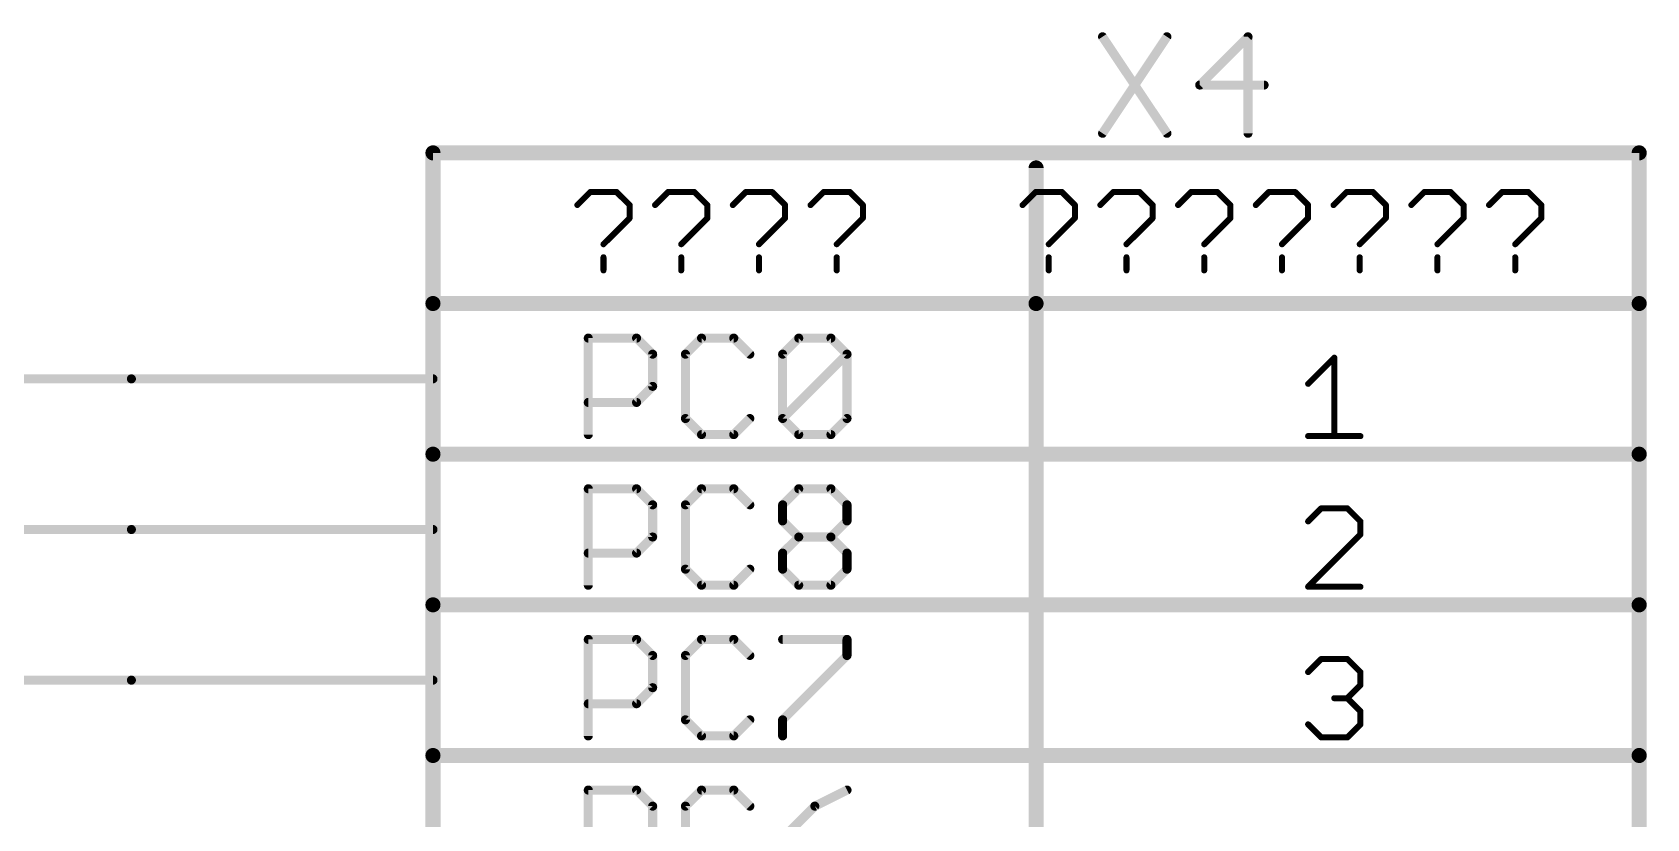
# Model space of a CAD drawing. Extents: x -173 to 61, y -47 to 113.
# Drawn here: x 33.89 to 61.09, y 45.92 to 59.18 of the extents above; entities that cross this region are included whole.
import ezdxf

# ---------------------------------------------------------------- set-up
doc = ezdxf.new("R2010")
doc.units = 0
for name, color, linetype in [('91', 94, 'CONTINUOUS'), ('94', 14, 'CONTINUOUS'), ('95', 251, 'CONTINUOUS')]:
    doc.layers.add(name, color=color, linetype=linetype)

msp = doc.modelspace()

# ---------------------------------------------------------------- linework, layer by layer
at = {"layer": '91', "const_width": 0.1524}
for points in [[(27.94, 53.34), (35.56, 53.34)], [(27.94, 50.8), (35.56, 50.8)], [(27.94, 48.26), (35.56, 48.26)]]:
    msp.add_lwpolyline(points, dxfattribs=at)
at = {"layer": '91', "const_width": 0.0762}
for points in [[(35.56, 53.3019, 1), (35.56, 53.3781)], [(35.56, 50.7619, 1), (35.56, 50.8381)], [(35.56, 48.2219, 1), (35.56, 48.2981)]]:
    msp.add_lwpolyline(points, format="xyb", dxfattribs=at)
at = {"layer": '94'}
for points, const_width in [([(60.96, 57.15), (40.64, 57.15)], 0.254), ([(40.64, 57.15), (40.64, 54.61)], 0.254), ([(60.96, 54.61), (60.96, 57.15)], 0.254), ([(50.8, 54.61), (50.8, 56.896)], 0.254), ([(40.64, 54.61), (40.64, 52.07)], 0.254), ([(50.8, 54.61), (40.64, 54.61)], 0.254), ([(50.8, -46.99), (50.8, 54.61)], 0.254), ([(50.8, 54.61), (60.96, 54.61)], 0.254), ([(60.96, 54.61), (60.96, 52.07)], 0.254), ([(35.56, 53.34), (40.64, 53.34)], 0.1524), ([(40.64, 52.07), (40.64, 49.53)], 0.254), ([(40.64, 52.07), (60.96, 52.07)], 0.254), ([(60.96, 52.07), (60.96, 49.53)], 0.254), ([(35.56, 50.8), (40.64, 50.8)], 0.1524), ([(40.64, 49.53), (40.64, 46.99)], 0.254), ([(40.64, 49.53), (60.96, 49.53)], 0.254), ([(60.96, 49.53), (60.96, 46.99)], 0.254), ([(35.56, 48.26), (40.64, 48.26)], 0.1524), ([(40.64, 46.99), (40.64, 44.45)], 0.254), ([(40.64, 46.99), (60.96, 46.99)], 0.254), ([(60.96, 46.99), (60.96, 44.45)], 0.254)]:
    msp.add_lwpolyline(points, dxfattribs=dict(at, const_width=const_width))
for points, const_width in [([(40.64, 57.2135, 1), (40.64, 57.0865)], 0.127), ([(40.7035, 57.15, 1), (40.5765, 57.15)], 0.127), ([(61.0235, 57.15, 1), (60.8965, 57.15)], 0.127), ([(60.96, 57.0865, 1), (60.96, 57.2135)], 0.127), ([(50.8635, 56.896, 1), (50.7365, 56.896)], 0.127), ([(40.7035, 54.61, 1), (40.5765, 54.61)], 0.127), ([(40.64, 54.6735, 1), (40.64, 54.5465)], 0.127), ([(40.5765, 54.61, 1), (40.7035, 54.61)], 0.127), ([(50.8635, 54.61, 1), (50.7365, 54.61)], 0.127), ([(50.8, 54.6735, 1), (50.8, 54.5465)], 0.127), ([(50.7365, 54.61, 1), (50.8635, 54.61)], 0.127), ([(50.8, 54.5465, 1), (50.8, 54.6735)], 0.127), ([(61.0235, 54.61, 1), (60.8965, 54.61)], 0.127), ([(60.8965, 54.61, 1), (61.0235, 54.61)], 0.127), ([(60.96, 54.5465, 1), (60.96, 54.6735)], 0.127), ([(35.56, 53.3781, 1), (35.56, 53.3019)], 0.0762), ([(40.64, 53.3019, 1), (40.64, 53.3781)], 0.0762), ([(40.7035, 52.07, 1), (40.5765, 52.07)], 0.127), ([(40.64, 52.1335, 1), (40.64, 52.0065)], 0.127), ([(40.5765, 52.07, 1), (40.7035, 52.07)], 0.127), ([(61.0235, 52.07, 1), (60.8965, 52.07)], 0.127), ([(60.8965, 52.07, 1), (61.0235, 52.07)], 0.127), ([(60.96, 52.0065, 1), (60.96, 52.1335)], 0.127), ([(35.56, 50.8381, 1), (35.56, 50.7619)], 0.0762), ([(40.64, 50.7619, 1), (40.64, 50.8381)], 0.0762), ([(40.7035, 49.53, 1), (40.5765, 49.53)], 0.127), ([(40.64, 49.5935, 1), (40.64, 49.4665)], 0.127), ([(40.5765, 49.53, 1), (40.7035, 49.53)], 0.127), ([(61.0235, 49.53, 1), (60.8965, 49.53)], 0.127), ([(60.8965, 49.53, 1), (61.0235, 49.53)], 0.127), ([(60.96, 49.4665, 1), (60.96, 49.5935)], 0.127), ([(35.56, 48.2981, 1), (35.56, 48.2219)], 0.0762), ([(40.64, 48.2219, 1), (40.64, 48.2981)], 0.0762), ([(40.7035, 46.99, 1), (40.5765, 46.99)], 0.127), ([(40.64, 47.0535, 1), (40.64, 46.9265)], 0.127), ([(40.5765, 46.99, 1), (40.7035, 46.99)], 0.127), ([(61.0235, 46.99, 1), (60.8965, 46.99)], 0.127), ([(60.8965, 46.99, 1), (61.0235, 46.99)], 0.127), ([(60.96, 46.9265, 1), (60.96, 47.0535)], 0.127)]:
    msp.add_lwpolyline(points, format="xyb", dxfattribs=dict(at, const_width=const_width))
at = {"layer": '95'}
for points, const_width in [([(51.9199, 59.1072), (53.0045, 57.4802)], 0.1524), ([(53.0045, 59.1072), (51.9199, 57.4802)], 0.1524), ([(54.3705, 59.1072), (53.557, 58.2937)], 0.1524), ([(54.3705, 57.4802), (54.3705, 59.1072)], 0.1524), ([(53.557, 58.2937), (54.6417, 58.2937)], 0.1524), ([(43.0719, 56.2704), (43.2922, 56.4907)], 0.1016), ([(43.2922, 56.4907), (43.7329, 56.4907)], 0.1016), ([(43.7329, 56.4907), (43.9532, 56.2704)], 0.1016), ([(43.9532, 56.2704), (43.9532, 56.0501)], 0.1016), ([(44.3816, 56.2704), (44.6019, 56.4907)], 0.1016), ([(44.6019, 56.4907), (45.0426, 56.4907)], 0.1016), ([(45.0426, 56.4907), (45.2629, 56.2704)], 0.1016), ([(45.2629, 56.2704), (45.2629, 56.0501)], 0.1016), ([(45.6913, 56.2704), (45.9117, 56.4907)], 0.1016), ([(45.9117, 56.4907), (46.3523, 56.4907)], 0.1016), ([(46.3523, 56.4907), (46.5726, 56.2704)], 0.1016), ([(46.5726, 56.2704), (46.5726, 56.0501)], 0.1016), ([(47.0011, 56.2704), (47.2214, 56.4907)], 0.1016), ([(47.2214, 56.4907), (47.662, 56.4907)], 0.1016), ([(47.662, 56.4907), (47.8824, 56.2704)], 0.1016), ([(47.8824, 56.2704), (47.8824, 56.0501)], 0.1016), ([(50.5727, 56.2704), (50.793, 56.4907)], 0.1016), ([(50.793, 56.4907), (51.2337, 56.4907)], 0.1016), ([(51.2337, 56.4907), (51.454, 56.2704)], 0.1016), ([(51.454, 56.2704), (51.454, 56.0501)], 0.1016), ([(51.8824, 56.2704), (52.1028, 56.4907)], 0.1016), ([(52.1028, 56.4907), (52.5434, 56.4907)], 0.1016), ([(52.5434, 56.4907), (52.7637, 56.2704)], 0.1016), ([(52.7637, 56.2704), (52.7637, 56.0501)], 0.1016), ([(53.1922, 56.2704), (53.4125, 56.4907)], 0.1016), ([(53.4125, 56.4907), (53.8531, 56.4907)], 0.1016), ([(53.8531, 56.4907), (54.0734, 56.2704)], 0.1016), ([(54.0734, 56.2704), (54.0734, 56.0501)], 0.1016), ([(54.5019, 56.2704), (54.7222, 56.4907)], 0.1016), ([(54.7222, 56.4907), (55.1628, 56.4907)], 0.1016), ([(55.1628, 56.4907), (55.3832, 56.2704)], 0.1016), ([(55.3832, 56.2704), (55.3832, 56.0501)], 0.1016), ([(55.8116, 56.2704), (56.0319, 56.4907)], 0.1016), ([(56.0319, 56.4907), (56.4726, 56.4907)], 0.1016), ([(56.4726, 56.4907), (56.6929, 56.2704)], 0.1016), ([(56.6929, 56.2704), (56.6929, 56.0501)], 0.1016), ([(57.1213, 56.2704), (57.3417, 56.4907)], 0.1016), ([(57.3417, 56.4907), (57.7823, 56.4907)], 0.1016), ([(57.7823, 56.4907), (58.0026, 56.2704)], 0.1016), ([(58.0026, 56.2704), (58.0026, 56.0501)], 0.1016), ([(58.4311, 56.2704), (58.6514, 56.4907)], 0.1016), ([(58.6514, 56.4907), (59.092, 56.4907)], 0.1016), ([(59.092, 56.4907), (59.3123, 56.2704)], 0.1016), ([(59.3123, 56.2704), (59.3123, 56.0501)], 0.1016), ([(43.9532, 56.0501), (43.5125, 55.6094)], 0.1016), ([(45.2629, 56.0501), (44.8223, 55.6094)], 0.1016), ([(46.5726, 56.0501), (46.132, 55.6094)], 0.1016), ([(47.8824, 56.0501), (47.4417, 55.6094)], 0.1016), ([(51.454, 56.0501), (51.0134, 55.6094)], 0.1016), ([(52.7637, 56.0501), (52.3231, 55.6094)], 0.1016), ([(54.0734, 56.0501), (53.6328, 55.6094)], 0.1016), ([(55.3832, 56.0501), (54.9425, 55.6094)], 0.1016), ([(56.6929, 56.0501), (56.2523, 55.6094)], 0.1016), ([(58.0026, 56.0501), (57.562, 55.6094)], 0.1016), ([(59.3123, 56.0501), (58.8717, 55.6094)], 0.1016), ([(43.5125, 55.3891), (43.5125, 55.1688)], 0.1016), ([(44.8223, 55.3891), (44.8223, 55.1688)], 0.1016), ([(46.132, 55.3891), (46.132, 55.1688)], 0.1016), ([(47.4417, 55.3891), (47.4417, 55.1688)], 0.1016), ([(51.0134, 55.3891), (51.0134, 55.1688)], 0.1016), ([(52.3231, 55.3891), (52.3231, 55.1688)], 0.1016), ([(53.6328, 55.3891), (53.6328, 55.1688)], 0.1016), ([(54.9425, 55.3891), (54.9425, 55.1688)], 0.1016), ([(56.2523, 55.3891), (56.2523, 55.1688)], 0.1016), ([(57.562, 55.3891), (57.562, 55.1688)], 0.1016), ([(58.8717, 55.3891), (58.8717, 55.1688)], 0.1016), ([(43.2562, 52.4002), (43.2562, 54.0272)], 0.1524), ([(43.2562, 54.0272), (44.0697, 54.0272)], 0.1524), ([(44.0697, 54.0272), (44.3409, 53.756)], 0.1524), ([(45.1645, 54.0272), (44.8934, 53.756)], 0.1524), ([(45.7069, 54.0272), (45.1645, 54.0272)], 0.1524), ([(45.978, 53.756), (45.7069, 54.0272)], 0.1524), ([(46.5305, 53.756), (46.8017, 54.0272)], 0.1524), ([(46.8017, 54.0272), (47.344, 54.0272)], 0.1524), ([(47.344, 54.0272), (47.6152, 53.756)], 0.1524), ([(44.3409, 53.756), (44.3409, 53.2137)], 0.1524), ([(44.8934, 53.756), (44.8934, 52.6714)], 0.1524), ([(46.5305, 52.6714), (46.5305, 53.756)], 0.1524), ([(46.5305, 52.6714), (47.6152, 53.756)], 0.1524), ([(47.6152, 53.756), (47.6152, 52.6714)], 0.1524), ([(55.3831, 53.2561), (55.8237, 53.6967)], 0.1016), ([(55.8237, 53.6967), (55.8237, 52.3748)], 0.1016), ([(44.3409, 53.2137), (44.0697, 52.9425)], 0.1524), ([(44.0697, 52.9425), (43.2562, 52.9425)], 0.1524), ([(44.8934, 52.6714), (45.1645, 52.4002)], 0.1524), ([(45.7069, 52.4002), (45.978, 52.6714)], 0.1524), ([(46.8017, 52.4002), (46.5305, 52.6714)], 0.1524), ([(47.6152, 52.6714), (47.344, 52.4002)], 0.1524), ([(45.1645, 52.4002), (45.7069, 52.4002)], 0.1524), ([(47.344, 52.4002), (46.8017, 52.4002)], 0.1524), ([(55.3831, 52.3748), (56.2644, 52.3748)], 0.1016), ([(43.2562, 49.8602), (43.2562, 51.4872)], 0.1524), ([(43.2562, 51.4872), (44.0697, 51.4872)], 0.1524), ([(44.0697, 51.4872), (44.3409, 51.216)], 0.1524), ([(45.1645, 51.4872), (44.8934, 51.216)], 0.1524), ([(45.7069, 51.4872), (45.1645, 51.4872)], 0.1524), ([(45.978, 51.216), (45.7069, 51.4872)], 0.1524), ([(46.5305, 51.216), (46.8017, 51.4872)], 0.1524), ([(46.8017, 51.4872), (47.344, 51.4872)], 0.1524), ([(47.344, 51.4872), (47.6152, 51.216)], 0.1524), ([(44.3409, 51.216), (44.3409, 50.6737)], 0.1524), ([(44.8934, 51.216), (44.8934, 50.1314)], 0.1524), ([(46.5305, 50.9449), (46.5305, 51.216)], 0.1524), ([(47.6152, 51.216), (47.6152, 50.9449)], 0.1524), ([(55.6034, 51.1567), (55.3831, 50.9364)], 0.1016), ([(56.044, 51.1567), (55.6034, 51.1567)], 0.1016), ([(56.2644, 50.9364), (56.044, 51.1567)], 0.1016), ([(46.8017, 50.6737), (46.5305, 50.9449)], 0.1524), ([(47.6152, 50.9449), (47.344, 50.6737)], 0.1524), ([(56.2644, 50.7161), (56.2644, 50.9364)], 0.1016), ([(44.3409, 50.6737), (44.0697, 50.4025)], 0.1524), ([(46.5305, 50.4025), (46.8017, 50.6737)], 0.1524), ([(46.8017, 50.6737), (47.344, 50.6737)], 0.1524), ([(47.344, 50.6737), (47.6152, 50.4025)], 0.1524), ([(55.3831, 49.8348), (56.2644, 50.7161)], 0.1016), ([(44.0697, 50.4025), (43.2562, 50.4025)], 0.1524), ([(46.5305, 50.1314), (46.5305, 50.4025)], 0.1524), ([(47.6152, 50.4025), (47.6152, 50.1314)], 0.1524), ([(44.8934, 50.1314), (45.1645, 49.8602)], 0.1524), ([(45.7069, 49.8602), (45.978, 50.1314)], 0.1524), ([(46.8017, 49.8602), (46.5305, 50.1314)], 0.1524), ([(47.6152, 50.1314), (47.344, 49.8602)], 0.1524), ([(45.1645, 49.8602), (45.7069, 49.8602)], 0.1524), ([(47.344, 49.8602), (46.8017, 49.8602)], 0.1524), ([(56.2644, 49.8348), (55.3831, 49.8348)], 0.1016), ([(43.2562, 47.3202), (43.2562, 48.9472)], 0.1524), ([(43.2562, 48.9472), (44.0697, 48.9472)], 0.1524), ([(44.0697, 48.9472), (44.3409, 48.676)], 0.1524), ([(45.1645, 48.9472), (44.8934, 48.676)], 0.1524), ([(45.7069, 48.9472), (45.1645, 48.9472)], 0.1524), ([(45.978, 48.676), (45.7069, 48.9472)], 0.1524), ([(46.5305, 48.9472), (47.6152, 48.9472)], 0.1524), ([(47.6152, 48.9472), (47.6152, 48.676)], 0.1524), ([(44.3409, 48.676), (44.3409, 48.1337)], 0.1524), ([(44.8934, 48.676), (44.8934, 47.5914)], 0.1524), ([(47.6152, 48.676), (46.5305, 47.5914)], 0.1524), ([(55.3831, 48.3964), (55.6034, 48.6167)], 0.1016), ([(55.6034, 48.6167), (56.044, 48.6167)], 0.1016), ([(56.044, 48.6167), (56.2644, 48.3964)], 0.1016), ([(56.2644, 48.3964), (56.2644, 48.1761)], 0.1016), ([(44.3409, 48.1337), (44.0697, 47.8625)], 0.1524), ([(56.2644, 48.1761), (56.044, 47.9558)], 0.1016), ([(44.0697, 47.8625), (43.2562, 47.8625)], 0.1524), ([(56.044, 47.9558), (55.8237, 47.9558)], 0.1016), ([(56.044, 47.9558), (56.2644, 47.7354)], 0.1016), ([(44.8934, 47.5914), (45.1645, 47.3202)], 0.1524), ([(45.7069, 47.3202), (45.978, 47.5914)], 0.1524), ([(46.5305, 47.5914), (46.5305, 47.3202)], 0.1524), ([(56.2644, 47.7354), (56.2644, 47.5151)], 0.1016), ([(45.1645, 47.3202), (45.7069, 47.3202)], 0.1524), ([(55.6034, 47.2948), (55.3831, 47.5151)], 0.1016), ([(56.044, 47.2948), (55.6034, 47.2948)], 0.1016), ([(56.2644, 47.5151), (56.044, 47.2948)], 0.1016), ([(43.2562, 44.7802), (43.2562, 46.4072)], 0.1524), ([(43.2562, 46.4072), (44.0697, 46.4072)], 0.1524), ([(44.0697, 46.4072), (44.3409, 46.136)], 0.1524), ([(45.1645, 46.4072), (44.8934, 46.136)], 0.1524), ([(45.7069, 46.4072), (45.1645, 46.4072)], 0.1524), ([(45.978, 46.136), (45.7069, 46.4072)], 0.1524), ([(47.6152, 46.4072), (47.0728, 46.136)], 0.1524), ([(44.3409, 46.136), (44.3409, 45.5937)], 0.1524), ([(44.8934, 46.136), (44.8934, 45.0514)], 0.1524), ([(47.0728, 46.136), (46.5305, 45.5937)], 0.1524)]:
    msp.add_lwpolyline(points, dxfattribs=dict(at, const_width=const_width))
for points, const_width in [([(51.9516, 59.1283, 1), (51.8882, 59.0861)], 0.0762), ([(53.0362, 59.0861, 1), (52.9728, 59.1283)], 0.0762), ([(54.4086, 59.1072, 1), (54.3324, 59.1072)], 0.0762), ([(54.3975, 59.0802, 1), (54.3436, 59.1341)], 0.0762), ([(53.557, 58.3318, 1), (53.557, 58.2556)], 0.0762), ([(53.5301, 58.3206, 1), (53.584, 58.2668)], 0.0762), ([(54.6417, 58.2556, 1), (54.6417, 58.3318)], 0.0762), ([(51.8882, 57.5013, 1), (51.9516, 57.4591)], 0.0762), ([(52.9728, 57.4591, 1), (53.0362, 57.5013)], 0.0762), ([(54.3324, 57.4802, 1), (54.4086, 57.4802)], 0.0762), ([(43.0539, 56.2884, 1), (43.0899, 56.2524)], 0.0508), ([(43.2922, 56.5161, 1), (43.2922, 56.4653)], 0.0508), ([(43.3102, 56.4728, 1), (43.2742, 56.5087)], 0.0508), ([(43.7508, 56.5087, 1), (43.7149, 56.4728)], 0.0508), ([(43.7329, 56.4653, 1), (43.7329, 56.5161)], 0.0508), ([(43.9786, 56.2704, 1), (43.9278, 56.2704)], 0.0508), ([(43.9352, 56.2524, 1), (43.9711, 56.2884)], 0.0508), ([(44.3637, 56.2884, 1), (44.3996, 56.2524)], 0.0508), ([(44.6019, 56.5161, 1), (44.6019, 56.4653)], 0.0508), ([(44.6199, 56.4728, 1), (44.584, 56.5087)], 0.0508), ([(45.0605, 56.5087, 1), (45.0246, 56.4728)], 0.0508), ([(45.0426, 56.4653, 1), (45.0426, 56.5161)], 0.0508), ([(45.2883, 56.2704, 1), (45.2375, 56.2704)], 0.0508), ([(45.2449, 56.2524, 1), (45.2809, 56.2884)], 0.0508), ([(45.6734, 56.2884, 1), (45.7093, 56.2524)], 0.0508), ([(45.9117, 56.5161, 1), (45.9117, 56.4653)], 0.0508), ([(45.9296, 56.4728, 1), (45.8937, 56.5087)], 0.0508), ([(46.3703, 56.5087, 1), (46.3343, 56.4728)], 0.0508), ([(46.3523, 56.4653, 1), (46.3523, 56.5161)], 0.0508), ([(46.598, 56.2704, 1), (46.5472, 56.2704)], 0.0508), ([(46.5547, 56.2524, 1), (46.5906, 56.2884)], 0.0508), ([(46.9831, 56.2884, 1), (47.019, 56.2524)], 0.0508), ([(47.2214, 56.5161, 1), (47.2214, 56.4653)], 0.0508), ([(47.2393, 56.4728, 1), (47.2034, 56.5087)], 0.0508), ([(47.68, 56.5087, 1), (47.6441, 56.4728)], 0.0508), ([(47.662, 56.4653, 1), (47.662, 56.5161)], 0.0508), ([(47.9078, 56.2704, 1), (47.857, 56.2704)], 0.0508), ([(47.8644, 56.2524, 1), (47.9003, 56.2884)], 0.0508), ([(50.5547, 56.2884, 1), (50.5907, 56.2524)], 0.0508), ([(50.793, 56.5161, 1), (50.793, 56.4653)], 0.0508), ([(50.811, 56.4728, 1), (50.7751, 56.5087)], 0.0508), ([(51.2516, 56.5087, 1), (51.2157, 56.4728)], 0.0508), ([(51.2337, 56.4653, 1), (51.2337, 56.5161)], 0.0508), ([(51.4794, 56.2704, 1), (51.4286, 56.2704)], 0.0508), ([(51.436, 56.2524, 1), (51.472, 56.2884)], 0.0508), ([(51.8645, 56.2884, 1), (51.9004, 56.2524)], 0.0508), ([(52.1028, 56.5161, 1), (52.1028, 56.4653)], 0.0508), ([(52.1207, 56.4728, 1), (52.0848, 56.5087)], 0.0508), ([(52.5614, 56.5087, 1), (52.5254, 56.4728)], 0.0508), ([(52.5434, 56.4653, 1), (52.5434, 56.5161)], 0.0508), ([(52.7891, 56.2704, 1), (52.7383, 56.2704)], 0.0508), ([(52.7458, 56.2524, 1), (52.7817, 56.2884)], 0.0508), ([(53.1742, 56.2884, 1), (53.2101, 56.2524)], 0.0508), ([(53.4125, 56.5161, 1), (53.4125, 56.4653)], 0.0508), ([(53.4304, 56.4728, 1), (53.3945, 56.5087)], 0.0508), ([(53.8711, 56.5087, 1), (53.8352, 56.4728)], 0.0508), ([(53.8531, 56.4653, 1), (53.8531, 56.5161)], 0.0508), ([(54.0988, 56.2704, 1), (54.048, 56.2704)], 0.0508), ([(54.0555, 56.2524, 1), (54.0914, 56.2884)], 0.0508), ([(54.4839, 56.2884, 1), (54.5198, 56.2524)], 0.0508), ([(54.7222, 56.5161, 1), (54.7222, 56.4653)], 0.0508), ([(54.7402, 56.4728, 1), (54.7042, 56.5087)], 0.0508), ([(55.1808, 56.5087, 1), (55.1449, 56.4728)], 0.0508), ([(55.1628, 56.4653, 1), (55.1628, 56.5161)], 0.0508), ([(55.4086, 56.2704, 1), (55.3578, 56.2704)], 0.0508), ([(55.3652, 56.2524, 1), (55.4011, 56.2884)], 0.0508), ([(55.7936, 56.2884, 1), (55.8296, 56.2524)], 0.0508), ([(56.0319, 56.5161, 1), (56.0319, 56.4653)], 0.0508), ([(56.0499, 56.4728, 1), (56.014, 56.5087)], 0.0508), ([(56.4905, 56.5087, 1), (56.4546, 56.4728)], 0.0508), ([(56.4726, 56.4653, 1), (56.4726, 56.5161)], 0.0508), ([(56.7183, 56.2704, 1), (56.6675, 56.2704)], 0.0508), ([(56.6749, 56.2524, 1), (56.7109, 56.2884)], 0.0508), ([(57.1034, 56.2884, 1), (57.1393, 56.2524)], 0.0508), ([(57.3417, 56.5161, 1), (57.3417, 56.4653)], 0.0508), ([(57.3596, 56.4728, 1), (57.3237, 56.5087)], 0.0508), ([(57.8003, 56.5087, 1), (57.7643, 56.4728)], 0.0508), ([(57.7823, 56.4653, 1), (57.7823, 56.5161)], 0.0508), ([(58.028, 56.2704, 1), (57.9772, 56.2704)], 0.0508), ([(57.9847, 56.2524, 1), (58.0206, 56.2884)], 0.0508), ([(58.4131, 56.2884, 1), (58.449, 56.2524)], 0.0508), ([(58.6514, 56.5161, 1), (58.6514, 56.4653)], 0.0508), ([(58.6693, 56.4728, 1), (58.6334, 56.5087)], 0.0508), ([(59.11, 56.5087, 1), (59.0741, 56.4728)], 0.0508), ([(59.092, 56.4653, 1), (59.092, 56.5161)], 0.0508), ([(59.3377, 56.2704, 1), (59.2869, 56.2704)], 0.0508), ([(59.2944, 56.2524, 1), (59.3303, 56.2884)], 0.0508), ([(43.9278, 56.0501, 1), (43.9786, 56.0501)], 0.0508), ([(43.9711, 56.0321, 1), (43.9352, 56.068)], 0.0508), ([(45.2375, 56.0501, 1), (45.2883, 56.0501)], 0.0508), ([(45.2809, 56.0321, 1), (45.2449, 56.068)], 0.0508), ([(46.5472, 56.0501, 1), (46.598, 56.0501)], 0.0508), ([(46.5906, 56.0321, 1), (46.5547, 56.068)], 0.0508), ([(47.857, 56.0501, 1), (47.9078, 56.0501)], 0.0508), ([(47.9003, 56.0321, 1), (47.8644, 56.068)], 0.0508), ([(51.4286, 56.0501, 1), (51.4794, 56.0501)], 0.0508), ([(51.472, 56.0321, 1), (51.436, 56.068)], 0.0508), ([(52.7383, 56.0501, 1), (52.7891, 56.0501)], 0.0508), ([(52.7817, 56.0321, 1), (52.7458, 56.068)], 0.0508), ([(54.048, 56.0501, 1), (54.0988, 56.0501)], 0.0508), ([(54.0914, 56.0321, 1), (54.0555, 56.068)], 0.0508), ([(55.3578, 56.0501, 1), (55.4086, 56.0501)], 0.0508), ([(55.4011, 56.0321, 1), (55.3652, 56.068)], 0.0508), ([(56.6675, 56.0501, 1), (56.7183, 56.0501)], 0.0508), ([(56.7109, 56.0321, 1), (56.6749, 56.068)], 0.0508), ([(57.9772, 56.0501, 1), (58.028, 56.0501)], 0.0508), ([(58.0206, 56.0321, 1), (57.9847, 56.068)], 0.0508), ([(59.2869, 56.0501, 1), (59.3377, 56.0501)], 0.0508), ([(59.3303, 56.0321, 1), (59.2944, 56.068)], 0.0508), ([(43.4946, 55.6274, 1), (43.5305, 55.5915)], 0.0508), ([(44.8043, 55.6274, 1), (44.8402, 55.5915)], 0.0508), ([(46.114, 55.6274, 1), (46.1499, 55.5915)], 0.0508), ([(47.4237, 55.6274, 1), (47.4597, 55.5915)], 0.0508), ([(50.9954, 55.6274, 1), (51.0313, 55.5915)], 0.0508), ([(52.3051, 55.6274, 1), (52.341, 55.5915)], 0.0508), ([(53.6148, 55.6274, 1), (53.6508, 55.5915)], 0.0508), ([(54.9246, 55.6274, 1), (54.9605, 55.5915)], 0.0508), ([(56.2343, 55.6274, 1), (56.2702, 55.5915)], 0.0508), ([(57.544, 55.6274, 1), (57.5799, 55.5915)], 0.0508), ([(58.8537, 55.6274, 1), (58.8897, 55.5915)], 0.0508), ([(43.5379, 55.3891, 1), (43.4871, 55.3891)], 0.0508), ([(44.8477, 55.3891, 1), (44.7969, 55.3891)], 0.0508), ([(46.1574, 55.3891, 1), (46.1066, 55.3891)], 0.0508), ([(47.4671, 55.3891, 1), (47.4163, 55.3891)], 0.0508), ([(51.0388, 55.3891, 1), (50.988, 55.3891)], 0.0508), ([(52.3485, 55.3891, 1), (52.2977, 55.3891)], 0.0508), ([(53.6582, 55.3891, 1), (53.6074, 55.3891)], 0.0508), ([(54.9679, 55.3891, 1), (54.9171, 55.3891)], 0.0508), ([(56.2777, 55.3891, 1), (56.2269, 55.3891)], 0.0508), ([(57.5874, 55.3891, 1), (57.5366, 55.3891)], 0.0508), ([(58.8971, 55.3891, 1), (58.8463, 55.3891)], 0.0508), ([(43.4871, 55.1688, 1), (43.5379, 55.1688)], 0.0508), ([(44.7969, 55.1688, 1), (44.8477, 55.1688)], 0.0508), ([(46.1066, 55.1688, 1), (46.1574, 55.1688)], 0.0508), ([(47.4163, 55.1688, 1), (47.4671, 55.1688)], 0.0508), ([(50.988, 55.1688, 1), (51.0388, 55.1688)], 0.0508), ([(52.2977, 55.1688, 1), (52.3485, 55.1688)], 0.0508), ([(53.6074, 55.1688, 1), (53.6582, 55.1688)], 0.0508), ([(54.9171, 55.1688, 1), (54.9679, 55.1688)], 0.0508), ([(56.2269, 55.1688, 1), (56.2777, 55.1688)], 0.0508), ([(57.5366, 55.1688, 1), (57.5874, 55.1688)], 0.0508), ([(58.8463, 55.1688, 1), (58.8971, 55.1688)], 0.0508), ([(43.2943, 54.0272, 1), (43.2181, 54.0272)], 0.0762), ([(43.2562, 54.0653, 1), (43.2562, 53.9891)], 0.0762), ([(44.0966, 54.0541, 1), (44.0428, 54.0002)], 0.0762), ([(44.0697, 53.9891, 1), (44.0697, 54.0653)], 0.0762), ([(45.1645, 54.0653, 1), (45.1645, 53.9891)], 0.0762), ([(45.1915, 54.0002, 1), (45.1376, 54.0541)], 0.0762), ([(45.7338, 54.0541, 1), (45.6799, 54.0002)], 0.0762), ([(45.7069, 53.9891, 1), (45.7069, 54.0653)], 0.0762), ([(46.8017, 54.0653, 1), (46.8017, 53.9891)], 0.0762), ([(46.8286, 54.0002, 1), (46.7747, 54.0541)], 0.0762), ([(47.3709, 54.0541, 1), (47.3171, 54.0002)], 0.0762), ([(47.344, 53.9891, 1), (47.344, 54.0653)], 0.0762), ([(44.379, 53.756, 1), (44.3028, 53.756)], 0.0762), ([(44.3139, 53.7291, 1), (44.3678, 53.783)], 0.0762), ([(44.8664, 53.783, 1), (44.9203, 53.7291)], 0.0762), ([(44.9315, 53.756, 1), (44.8553, 53.756)], 0.0762), ([(45.9511, 53.7291, 1), (46.005, 53.783)], 0.0762), ([(46.5686, 53.756, 1), (46.4924, 53.756)], 0.0762), ([(46.5036, 53.783, 1), (46.5575, 53.7291)], 0.0762), ([(47.6533, 53.756, 1), (47.5771, 53.756)], 0.0762), ([(47.6421, 53.7291, 1), (47.5882, 53.783)], 0.0762), ([(47.5882, 53.7291, 1), (47.6421, 53.783)], 0.0762), ([(55.8491, 53.6967, 1), (55.7983, 53.6967)], 0.0508), ([(55.8417, 53.6788, 1), (55.8058, 53.7147)], 0.0508), ([(44.3028, 53.2137, 1), (44.379, 53.2137)], 0.0762), ([(44.3678, 53.1868, 1), (44.3139, 53.2406)], 0.0762), ([(55.3651, 53.274, 1), (55.401, 53.2381)], 0.0508), ([(43.2562, 52.9806, 1), (43.2562, 52.9044)], 0.0762), ([(44.0428, 52.9695, 1), (44.0966, 52.9156)], 0.0762), ([(44.0697, 52.9044, 1), (44.0697, 52.9806)], 0.0762), ([(44.9203, 52.6983, 1), (44.8664, 52.6444)], 0.0762), ([(44.8553, 52.6714, 1), (44.9315, 52.6714)], 0.0762), ([(46.005, 52.6444, 1), (45.9511, 52.6983)], 0.0762), ([(46.5575, 52.6983, 1), (46.5036, 52.6444)], 0.0762), ([(46.5036, 52.6983, 1), (46.5575, 52.6444)], 0.0762), ([(46.4924, 52.6714, 1), (46.5686, 52.6714)], 0.0762), ([(47.5771, 52.6714, 1), (47.6533, 52.6714)], 0.0762), ([(47.6421, 52.6444, 1), (47.5882, 52.6983)], 0.0762), ([(43.2181, 52.4002, 1), (43.2943, 52.4002)], 0.0762), ([(45.1645, 52.4383, 1), (45.1645, 52.3621)], 0.0762), ([(45.1376, 52.3733, 1), (45.1915, 52.4271)], 0.0762), ([(45.6799, 52.4271, 1), (45.7338, 52.3733)], 0.0762), ([(45.7069, 52.3621, 1), (45.7069, 52.4383)], 0.0762), ([(46.8017, 52.4383, 1), (46.8017, 52.3621)], 0.0762), ([(46.7747, 52.3733, 1), (46.8286, 52.4271)], 0.0762), ([(47.3171, 52.4271, 1), (47.3709, 52.3733)], 0.0762), ([(47.344, 52.3621, 1), (47.344, 52.4383)], 0.0762), ([(55.3831, 52.4002, 1), (55.3831, 52.3494)], 0.0508), ([(55.7983, 52.3748, 1), (55.8491, 52.3748)], 0.0508), ([(56.2644, 52.3494, 1), (56.2644, 52.4002)], 0.0508), ([(43.2943, 51.4872, 1), (43.2181, 51.4872)], 0.0762), ([(43.2562, 51.5253, 1), (43.2562, 51.4491)], 0.0762), ([(44.0966, 51.5141, 1), (44.0428, 51.4602)], 0.0762), ([(44.0697, 51.4491, 1), (44.0697, 51.5253)], 0.0762), ([(45.1645, 51.5253, 1), (45.1645, 51.4491)], 0.0762), ([(45.1915, 51.4602, 1), (45.1376, 51.5141)], 0.0762), ([(45.7338, 51.5141, 1), (45.6799, 51.4602)], 0.0762), ([(45.7069, 51.4491, 1), (45.7069, 51.5253)], 0.0762), ([(46.8017, 51.5253, 1), (46.8017, 51.4491)], 0.0762), ([(46.8286, 51.4602, 1), (46.7747, 51.5141)], 0.0762), ([(47.3709, 51.5141, 1), (47.3171, 51.4602)], 0.0762), ([(47.344, 51.4491, 1), (47.344, 51.5253)], 0.0762), ([(44.379, 51.216, 1), (44.3028, 51.216)], 0.0762), ([(44.3139, 51.1891, 1), (44.3678, 51.243)], 0.0762), ([(44.8664, 51.243, 1), (44.9203, 51.1891)], 0.0762), ([(44.9315, 51.216, 1), (44.8553, 51.216)], 0.0762), ([(45.9511, 51.1891, 1), (46.005, 51.243)], 0.0762), ([(46.5686, 51.216, 1), (46.4924, 51.216)], 0.0762), ([(46.5036, 51.243, 1), (46.5575, 51.1891)], 0.0762), ([(47.6533, 51.216, 1), (47.5771, 51.216)], 0.0762), ([(47.5882, 51.1891, 1), (47.6421, 51.243)], 0.0762), ([(55.6034, 51.1821, 1), (55.6034, 51.1313)], 0.0508), ([(55.6214, 51.1388, 1), (55.5854, 51.1747)], 0.0508), ([(56.062, 51.1747, 1), (56.0261, 51.1388)], 0.0508), ([(56.044, 51.1313, 1), (56.044, 51.1821)], 0.0508), ([(46.5575, 50.9718, 1), (46.5036, 50.9179)], 0.0762), ([(46.4924, 50.9449, 1), (46.5686, 50.9449)], 0.0762), ([(47.5771, 50.9449, 1), (47.6533, 50.9449)], 0.0762), ([(47.6421, 50.9179, 1), (47.5882, 50.9718)], 0.0762), ([(55.3651, 50.9544, 1), (55.401, 50.9184)], 0.0508), ([(56.2898, 50.9364, 1), (56.239, 50.9364)], 0.0508), ([(56.2464, 50.9184, 1), (56.2823, 50.9544)], 0.0508), ([(44.3028, 50.6737, 1), (44.379, 50.6737)], 0.0762), ([(44.3678, 50.6468, 1), (44.3139, 50.7006)], 0.0762), ([(46.8017, 50.7118, 1), (46.8017, 50.6356)], 0.0762), ([(46.8286, 50.6468, 1), (46.7747, 50.7006)], 0.0762), ([(46.7747, 50.6468, 1), (46.8286, 50.7006)], 0.0762), ([(47.3709, 50.7006, 1), (47.3171, 50.6468)], 0.0762), ([(47.3171, 50.7006, 1), (47.3709, 50.6468)], 0.0762), ([(47.344, 50.6356, 1), (47.344, 50.7118)], 0.0762), ([(56.239, 50.7161, 1), (56.2898, 50.7161)], 0.0508), ([(56.2823, 50.6981, 1), (56.2464, 50.734)], 0.0508), ([(43.2562, 50.4406, 1), (43.2562, 50.3644)], 0.0762), ([(44.0428, 50.4295, 1), (44.0966, 50.3756)], 0.0762), ([(44.0697, 50.3644, 1), (44.0697, 50.4406)], 0.0762), ([(46.5686, 50.4025, 1), (46.4924, 50.4025)], 0.0762), ([(46.5036, 50.4295, 1), (46.5575, 50.3756)], 0.0762), ([(47.6533, 50.4025, 1), (47.5771, 50.4025)], 0.0762), ([(47.5882, 50.3756, 1), (47.6421, 50.4295)], 0.0762), ([(44.9203, 50.1583, 1), (44.8664, 50.1044)], 0.0762), ([(44.8553, 50.1314, 1), (44.9315, 50.1314)], 0.0762), ([(46.005, 50.1044, 1), (45.9511, 50.1583)], 0.0762), ([(46.5575, 50.1583, 1), (46.5036, 50.1044)], 0.0762), ([(46.4924, 50.1314, 1), (46.5686, 50.1314)], 0.0762), ([(47.5771, 50.1314, 1), (47.6533, 50.1314)], 0.0762), ([(47.6421, 50.1044, 1), (47.5882, 50.1583)], 0.0762), ([(43.2181, 49.8602, 1), (43.2943, 49.8602)], 0.0762), ([(45.1645, 49.8983, 1), (45.1645, 49.8221)], 0.0762), ([(45.1376, 49.8333, 1), (45.1915, 49.8871)], 0.0762), ([(45.6799, 49.8871, 1), (45.7338, 49.8333)], 0.0762), ([(45.7069, 49.8221, 1), (45.7069, 49.8983)], 0.0762), ([(46.8017, 49.8983, 1), (46.8017, 49.8221)], 0.0762), ([(46.7747, 49.8333, 1), (46.8286, 49.8871)], 0.0762), ([(47.3171, 49.8871, 1), (47.3709, 49.8333)], 0.0762), ([(47.344, 49.8221, 1), (47.344, 49.8983)], 0.0762), ([(55.3651, 49.8528, 1), (55.401, 49.8168)], 0.0508), ([(55.3831, 49.8602, 1), (55.3831, 49.8094)], 0.0508), ([(56.2644, 49.8094, 1), (56.2644, 49.8602)], 0.0508), ([(43.2943, 48.9472, 1), (43.2181, 48.9472)], 0.0762), ([(43.2562, 48.9853, 1), (43.2562, 48.9091)], 0.0762), ([(44.0966, 48.9741, 1), (44.0428, 48.9202)], 0.0762), ([(44.0697, 48.9091, 1), (44.0697, 48.9853)], 0.0762), ([(45.1645, 48.9853, 1), (45.1645, 48.9091)], 0.0762), ([(45.1915, 48.9202, 1), (45.1376, 48.9741)], 0.0762), ([(45.7338, 48.9741, 1), (45.6799, 48.9202)], 0.0762), ([(45.7069, 48.9091, 1), (45.7069, 48.9853)], 0.0762), ([(46.5305, 48.9853, 1), (46.5305, 48.9091)], 0.0762), ([(47.6533, 48.9472, 1), (47.5771, 48.9472)], 0.0762), ([(47.6152, 48.9091, 1), (47.6152, 48.9853)], 0.0762), ([(44.379, 48.676, 1), (44.3028, 48.676)], 0.0762), ([(44.3139, 48.6491, 1), (44.3678, 48.703)], 0.0762), ([(44.8664, 48.703, 1), (44.9203, 48.6491)], 0.0762), ([(44.9315, 48.676, 1), (44.8553, 48.676)], 0.0762), ([(45.9511, 48.6491, 1), (46.005, 48.703)], 0.0762), ([(47.5771, 48.676, 1), (47.6533, 48.676)], 0.0762), ([(47.6421, 48.6491, 1), (47.5882, 48.703)], 0.0762), ([(55.3651, 48.4144, 1), (55.401, 48.3784)], 0.0508), ([(55.6034, 48.6421, 1), (55.6034, 48.5913)], 0.0508), ([(55.6214, 48.5988, 1), (55.5854, 48.6347)], 0.0508), ([(56.062, 48.6347, 1), (56.0261, 48.5988)], 0.0508), ([(56.044, 48.5913, 1), (56.044, 48.6421)], 0.0508), ([(56.2898, 48.3964, 1), (56.239, 48.3964)], 0.0508), ([(56.2464, 48.3784, 1), (56.2823, 48.4144)], 0.0508), ([(44.3028, 48.1337, 1), (44.379, 48.1337)], 0.0762), ([(44.3678, 48.1068, 1), (44.3139, 48.1606)], 0.0762), ([(56.239, 48.1761, 1), (56.2898, 48.1761)], 0.0508), ([(56.2823, 48.1581, 1), (56.2464, 48.194)], 0.0508), ([(43.2562, 47.9006, 1), (43.2562, 47.8244)], 0.0762), ([(44.0428, 47.8895, 1), (44.0966, 47.8356)], 0.0762), ([(44.0697, 47.8244, 1), (44.0697, 47.9006)], 0.0762), ([(55.8237, 47.9812, 1), (55.8237, 47.9304)], 0.0508), ([(56.062, 47.9737, 1), (56.0261, 47.9378)], 0.0508), ([(56.0261, 47.9737, 1), (56.062, 47.9378)], 0.0508), ([(56.044, 47.9304, 1), (56.044, 47.9812)], 0.0508), ([(44.9203, 47.6183, 1), (44.8664, 47.5644)], 0.0762), ([(44.8553, 47.5914, 1), (44.9315, 47.5914)], 0.0762), ([(46.005, 47.5644, 1), (45.9511, 47.6183)], 0.0762), ([(46.5686, 47.5914, 1), (46.4924, 47.5914)], 0.0762), ([(46.5036, 47.6183, 1), (46.5575, 47.5644)], 0.0762), ([(56.2898, 47.7354, 1), (56.239, 47.7354)], 0.0508), ([(56.2464, 47.7175, 1), (56.2823, 47.7534)], 0.0508), ([(43.2181, 47.3202, 1), (43.2943, 47.3202)], 0.0762), ([(45.1645, 47.3583, 1), (45.1645, 47.2821)], 0.0762), ([(45.1376, 47.2933, 1), (45.1915, 47.3471)], 0.0762), ([(45.6799, 47.3471, 1), (45.7338, 47.2933)], 0.0762), ([(45.7069, 47.2821, 1), (45.7069, 47.3583)], 0.0762), ([(46.4924, 47.3202, 1), (46.5686, 47.3202)], 0.0762), ([(55.401, 47.5331, 1), (55.3651, 47.4972)], 0.0508), ([(55.6034, 47.3202, 1), (55.6034, 47.2694)], 0.0508), ([(55.5854, 47.2768, 1), (55.6214, 47.3128)], 0.0508), ([(56.0261, 47.3128, 1), (56.062, 47.2768)], 0.0508), ([(56.044, 47.2694, 1), (56.044, 47.3202)], 0.0508), ([(56.239, 47.5151, 1), (56.2898, 47.5151)], 0.0508), ([(56.2823, 47.4972, 1), (56.2464, 47.5331)], 0.0508), ([(43.2943, 46.4072, 1), (43.2181, 46.4072)], 0.0762), ([(43.2562, 46.4453, 1), (43.2562, 46.3691)], 0.0762), ([(44.0966, 46.4341, 1), (44.0428, 46.3802)], 0.0762), ([(44.0697, 46.3691, 1), (44.0697, 46.4453)], 0.0762), ([(45.1645, 46.4453, 1), (45.1645, 46.3691)], 0.0762), ([(45.1915, 46.3802, 1), (45.1376, 46.4341)], 0.0762), ([(45.7338, 46.4341, 1), (45.6799, 46.3802)], 0.0762), ([(45.7069, 46.3691, 1), (45.7069, 46.4453)], 0.0762), ([(47.6322, 46.3731, 1), (47.5981, 46.4413)], 0.0762), ([(44.379, 46.136, 1), (44.3028, 46.136)], 0.0762), ([(44.3139, 46.1091, 1), (44.3678, 46.163)], 0.0762), ([(44.8664, 46.163, 1), (44.9203, 46.1091)], 0.0762), ([(44.9315, 46.136, 1), (44.8553, 46.136)], 0.0762), ([(45.9511, 46.1091, 1), (46.005, 46.163)], 0.0762), ([(47.0558, 46.1701, 1), (47.0899, 46.1019)], 0.0762), ([(47.0998, 46.1091, 1), (47.0459, 46.163)], 0.0762)]:
    msp.add_lwpolyline(points, format="xyb", dxfattribs=dict(at, const_width=const_width))

doc.saveas('drawing.dxf')
